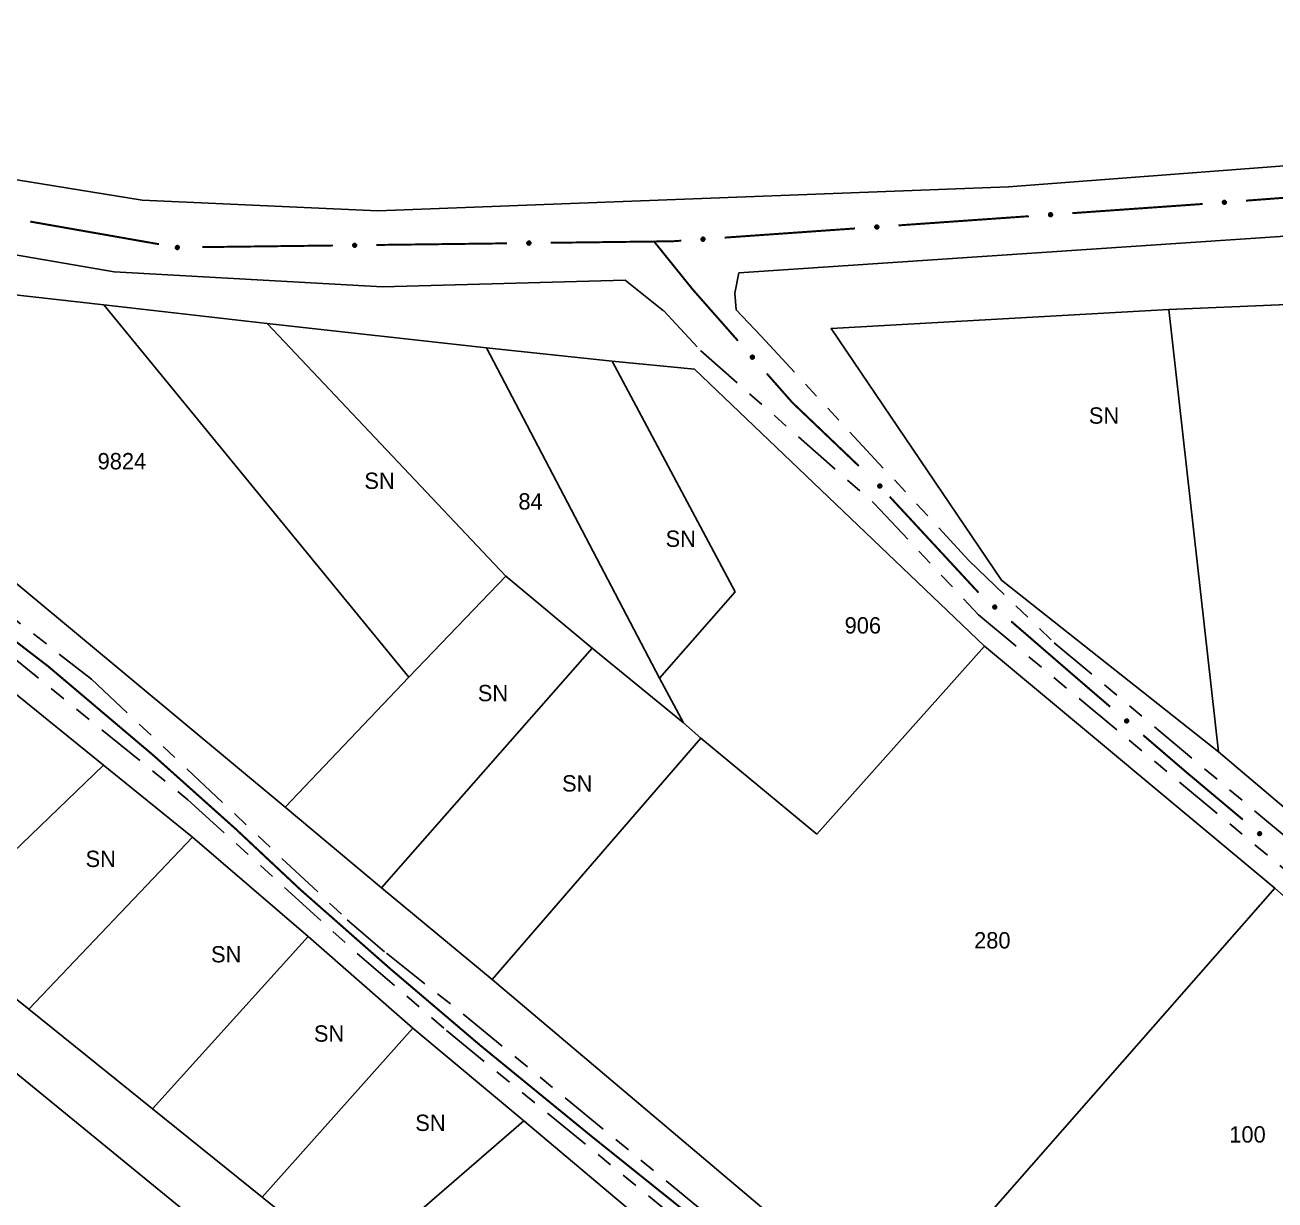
# Model space of a CAD drawing. Extents: x 207981 to 210201, y 4876477 to 4878908.
# Drawn here: x 208749.6 to 208864.4, y 4877312.1 to 4877420 of the extents above; entities that cross this region are included whole.
import ezdxf
from ezdxf.enums import TextEntityAlignment as Align

# ---------------------------------------------------------------- set-up
doc = ezdxf.new("R2010")
doc.units = 0
doc.header["$LTSCALE"] = 1.5
doc.header["$MEASUREMENT"] = 0
doc.linetypes.add('TRACO_25', pattern=[8, 3, -1, 1, -1, 1, -1])
for name, color, linetype in [('CD_MALHA_LOTES', 7, 'CONTINUOUS'), ('RU-QUADRA', 210, 'CONTINUOUS'), ('SV-EIXO-ROD-ESTR', 7, 'CONTINUOUS'), ('SV-EIXO-RUA-N-PAV', 6, 'CONTINUOUS'), ('SV-EST-MUNIC-PAV', 20, 'CONTINUOUS'), ('SV-RUA-NAO-PAV', 7, 'CONTINUOUS'), ('Th_NmrPort', 1, 'CONTINUOUS')]:
    doc.layers.add(name, color=color, linetype=linetype)

msp = doc.modelspace()

# ---------------------------------------------------------------- linework, layer by layer
at = {"layer": 'CD_MALHA_LOTES', "linetype": 'Continuous', "flags": 128}
for points in [[(208711.95, 4877399.35), (208773.48, 4877348.16)], [(208756.82, 4877394.27), (208711.95, 4877399.35)], [(208784.84, 4877360.1), (208756.82, 4877394.27)], [(208756.82, 4877394.27), (208771.83, 4877392.58)], [(208854.65, 4877393.87), (208823.62, 4877392.11)], [(208854.65, 4877393.87), (208864.77, 4877394.27)], [(208859.2, 4877353.24), (208854.65, 4877393.87)], [(208793.75, 4877369.36), (208771.83, 4877392.58)], [(208771.83, 4877392.58), (208791.97, 4877390.35)], [(208823.62, 4877392.11), (208839.28, 4877369.01), (208859.2, 4877353.24)], [(208791.97, 4877390.35), (208803.51, 4877389.1)], [(208807.87, 4877360.01), (208791.97, 4877390.35)], [(208814.82, 4877367.94), (208803.51, 4877389.1)], [(208803.51, 4877389.1), (208811.08, 4877388.39)], [(208811.08, 4877388.39), (208837.72, 4877362.95)], [(208784.84, 4877360.1), (208793.75, 4877369.36)], [(208793.75, 4877369.36), (208801.68, 4877362.77)], [(208807.87, 4877360.01), (208814.82, 4877367.94)], [(208743, 4877363.18), (208756.8, 4877352.01)], [(208782.34, 4877340.76), (208801.68, 4877362.77)], [(208801.68, 4877362.77), (208810.06, 4877355.91)], [(208837.72, 4877362.95), (208822.31, 4877345.66)], [(208837.72, 4877362.95), (208864.37, 4877340.72)], [(208773.48, 4877348.16), (208784.84, 4877360.1)], [(208810.06, 4877355.91), (208807.87, 4877360.01)], [(208811.66, 4877354.48), (208810.06, 4877355.91)], [(208792.5, 4877332.34), (208811.66, 4877354.48)], [(208822.31, 4877345.66), (208811.66, 4877354.48)], [(208891.99, 4877325.48), (208859.2, 4877353.24)], [(208740.97, 4877336.81), (208756.8, 4877352.01)], [(208756.8, 4877352.01), (208764.97, 4877345.41)], [(208782.34, 4877340.76), (208773.48, 4877348.16)], [(208749.95, 4877329.59), (208764.97, 4877345.41)], [(208764.97, 4877345.41), (208775.61, 4877336.27)], [(208792.5, 4877332.34), (208782.34, 4877340.76)], [(208829.53, 4877301.02), (208864.37, 4877340.72)], [(208864.37, 4877340.72), (208897.74, 4877311.27)], [(208728.36, 4877340.42), (208765.44, 4877310.11)], [(208749.95, 4877329.59), (208740.97, 4877336.81)], [(208761.31, 4877320.45), (208775.61, 4877336.27)], [(208775.61, 4877336.27), (208785.2, 4877327.87)], [(208829.53, 4877301.02), (208792.5, 4877332.34)], [(208761.31, 4877320.45), (208749.95, 4877329.59)], [(208771.38, 4877312.35), (208785.2, 4877327.87)], [(208785.2, 4877327.87), (208795.4, 4877319.35)], [(208771.38, 4877312.35), (208761.31, 4877320.45)], [(208779.65, 4877305.7), (208795.4, 4877319.35)], [(208795.4, 4877319.35), (208807.24, 4877309.36)], [(208779.65, 4877305.7), (208771.38, 4877312.35)]]:
    msp.add_lwpolyline(points, dxfattribs=at)
at = {"layer": 'RU-QUADRA', "linetype": 'Continuous', "flags": 128}
for points in [[(208829.53, 4877301.02), (208792.5, 4877332.34), (208782.34, 4877340.76), (208773.48, 4877348.16), (208711.95, 4877399.35), (208756.82, 4877394.27), (208771.83, 4877392.58), (208791.97, 4877390.35), (208803.51, 4877389.1), (208811.08, 4877388.39), (208837.72, 4877362.95), (208864.37, 4877340.72), (208897.74, 4877311.27)], [(208999.36, 4877231.74), (208971.52, 4877256.2), (208966.88, 4877260.12), (208961.67, 4877264.49), (208956.24, 4877269.12), (208941.44, 4877282.26), (208934.05, 4877288.59), (208927.01, 4877294.74), (208913.87, 4877306.28), (208891.99, 4877325.48), (208859.2, 4877353.24), (208839.28, 4877369.01), (208823.62, 4877392.11), (208854.65, 4877393.87), (208864.77, 4877394.27), (208879.43, 4877395.07), (208890.92, 4877395.78), (208911.64, 4877397.03), (208922.24, 4877397.57), (208931.95, 4877398.01), (208957.22, 4877372.53), (208968.35, 4877361.21), (208978.24, 4877351.9)], [(208743, 4877363.18), (208756.8, 4877352.01), (208764.97, 4877345.41), (208775.61, 4877336.27), (208785.2, 4877327.87), (208795.4, 4877319.35), (208807.24, 4877309.36)], [(208728.36, 4877340.42), (208765.44, 4877310.11)], [(208779.65, 4877305.7), (208771.38, 4877312.35), (208761.31, 4877320.45), (208749.95, 4877329.59), (208740.97, 4877336.81)]]:
    msp.add_lwpolyline(points, dxfattribs=at)
at = {"layer": 'SV-EIXO-ROD-ESTR', "const_width": 0.18}
for points in [[(208873.701511, 4877404.7583), (208861.735811, 4877403.851635)], [(208857.260205, 4877403.512511), (208845.777047, 4877402.704312)], [(208857.747245, 4877403.549413), (208857.260205, 4877403.512511)], [(208841.786917, 4877402.423481), (208829.816528, 4877401.58099)], [(208761.897175, 4877399.85266), (208750.078282, 4877401.929621)], [(208825.826399, 4877401.30016), (208813.85601, 4877400.457669)], [(208809.07955, 4877400.121497), (208797.86869, 4877399.98223)], [(208809.86588, 4877400.176838), (208809.07955, 4877400.121497)], [(208777.870233, 4877399.733798), (208765.871159, 4877399.584739)], [(208793.868999, 4877399.932543), (208781.869925, 4877399.783484)]]:
    msp.add_lwpolyline(points, dxfattribs=at)
at = {"layer": 'SV-EIXO-ROD-ESTR'}
for points in [[(208859.893115, 4877403.601614), (208859.861772, 4877403.564069), (208859.827157, 4877403.538209), (208859.792079, 4877403.524951), (208859.758026, 4877403.521318), (208859.722769, 4877403.521525), (208859.68727, 4877403.529576), (208859.649848, 4877403.547239), (208859.611964, 4877403.578415), (208859.587804, 4877403.615616), (208859.572966, 4877403.649312), (208859.567133, 4877403.684602), (208859.567908, 4877403.718848), (208859.57749, 4877403.755447), (208859.59576, 4877403.793195), (208859.628032, 4877403.83053), (208859.662141, 4877403.855649), (208859.696408, 4877403.867582), (208859.731923, 4877403.873222), (208859.767914, 4877403.872579), (208859.802716, 4877403.864475), (208859.84069, 4877403.846012), (208859.877117, 4877403.813672), (208859.902559, 4877403.779937), (208859.91497, 4877403.745848), (208859.919735, 4877403.710757), (208859.919957, 4877403.675393), (208859.91335, 4877403.639371), (208859.893115, 4877403.601614)], [(208843.933037, 4877402.464175), (208843.901493, 4877402.426798), (208843.86674, 4877402.401125), (208843.83159, 4877402.388055), (208843.797519, 4877402.384604), (208843.762264, 4877402.385), (208843.726808, 4877402.393241), (208843.689481, 4877402.411105), (208843.651765, 4877402.442484), (208843.627805, 4877402.479814), (208843.613148, 4877402.513588), (208843.607504, 4877402.548909), (208843.608463, 4877402.583151), (208843.618241, 4877402.619698), (208843.636713, 4877402.657348), (208843.669184, 4877402.694509), (208843.703428, 4877402.719445), (208843.737758, 4877402.731194), (208843.773303, 4877402.736643), (208843.809291, 4877402.735807), (208843.844048, 4877402.727517), (208843.881922, 4877402.70885), (208843.918176, 4877402.676315), (208843.943436, 4877402.642445), (208843.955664, 4877402.608289), (208843.960241, 4877402.573174), (208843.960274, 4877402.537809), (208843.953474, 4877402.501823), (208843.933037, 4877402.464175)], [(208827.972518, 4877401.340854), (208827.940974, 4877401.303477), (208827.906221, 4877401.277804), (208827.871072, 4877401.264734), (208827.837, 4877401.261283), (208827.801745, 4877401.261679), (208827.766289, 4877401.26992), (208827.728963, 4877401.287783), (208827.691247, 4877401.319163), (208827.667287, 4877401.356493), (208827.65263, 4877401.390267), (208827.646986, 4877401.425588), (208827.647944, 4877401.45983), (208827.657722, 4877401.496376), (208827.676195, 4877401.534026), (208827.708666, 4877401.571188), (208827.74291, 4877401.596123), (208827.777239, 4877401.607872), (208827.812785, 4877401.613321), (208827.848772, 4877401.612486), (208827.88353, 4877401.604196), (208827.921404, 4877401.585529), (208827.957658, 4877401.552994), (208827.982918, 4877401.519124), (208827.995146, 4877401.484968), (208827.999723, 4877401.449853), (208827.999756, 4877401.414488), (208827.992955, 4877401.378501), (208827.972518, 4877401.340854)], [(208796.013882, 4877399.849099), (208795.98023, 4877399.813608), (208795.94405, 4877399.789987), (208795.908204, 4877399.778971), (208795.87399, 4877399.777496), (208795.838817, 4877399.779929), (208795.803897, 4877399.790206), (208795.767666, 4877399.810198), (208795.731827, 4877399.843705), (208795.710065, 4877399.882358), (208795.697385, 4877399.916923), (208795.693792, 4877399.952511), (208795.696729, 4877399.98664), (208795.708603, 4877400.022561), (208795.729221, 4877400.059079), (208795.763786, 4877400.094302), (208795.799415, 4877400.117216), (208795.834366, 4877400.126961), (208795.870167, 4877400.130346), (208795.906046, 4877400.127431), (208795.940266, 4877400.117145), (208795.976998, 4877400.09632), (208796.01131, 4877400.061744), (208796.03457, 4877400.02647), (208796.044803, 4877399.991664), (208796.047342, 4877399.956343), (208796.04533, 4877399.921035), (208796.036461, 4877399.885502), (208796.013882, 4877399.849099)], [(208812.012, 4877400.217532), (208811.980456, 4877400.180155), (208811.945703, 4877400.154482), (208811.910554, 4877400.141412), (208811.876482, 4877400.137961), (208811.841227, 4877400.138357), (208811.805771, 4877400.146598), (208811.768445, 4877400.164462), (208811.730728, 4877400.195841), (208811.706768, 4877400.233171), (208811.692111, 4877400.266946), (208811.686467, 4877400.302266), (208811.687426, 4877400.336508), (208811.697204, 4877400.373055), (208811.715676, 4877400.410705), (208811.748147, 4877400.447866), (208811.782391, 4877400.472802), (208811.816721, 4877400.484551), (208811.852266, 4877400.49), (208811.888254, 4877400.489165), (208811.923011, 4877400.480874), (208811.960885, 4877400.462207), (208811.997139, 4877400.429672), (208812.022399, 4877400.395802), (208812.034628, 4877400.361646), (208812.039204, 4877400.326531), (208812.039237, 4877400.291166), (208812.032437, 4877400.25518), (208812.012, 4877400.217532)], [(208763.705906, 4877399.423041), (208763.666261, 4877399.3944), (208763.626331, 4877399.377892), (208763.589064, 4877399.373709), (208763.555169, 4877399.378599), (208763.521056, 4877399.387508), (208763.488645, 4877399.404078), (208763.456746, 4877399.430437), (208763.427737, 4877399.470005), (208763.413514, 4877399.512021), (208763.407458, 4877399.548337), (208763.410523, 4877399.583974), (208763.419732, 4877399.616968), (208763.438057, 4877399.650066), (208763.465085, 4877399.682132), (208763.505578, 4877399.710339), (208763.544836, 4877399.726255), (208763.580988, 4877399.729354), (208763.616796, 4877399.726047), (208763.651513, 4877399.716534), (208763.683235, 4877399.700086), (208763.715471, 4877399.672815), (208763.742782, 4877399.632479), (208763.759103, 4877399.593506), (208763.76271, 4877399.557407), (208763.75866, 4877399.522227), (208763.75014, 4877399.487903), (208763.73484, 4877399.454629), (208763.705906, 4877399.423041)], [(208780.015116, 4877399.650354), (208779.981464, 4877399.614863), (208779.945285, 4877399.591242), (208779.909439, 4877399.580226), (208779.875225, 4877399.578751), (208779.840052, 4877399.581184), (208779.805131, 4877399.591461), (208779.7689, 4877399.611453), (208779.733061, 4877399.64496), (208779.711299, 4877399.683613), (208779.698619, 4877399.718178), (208779.695027, 4877399.753766), (208779.697963, 4877399.787895), (208779.709838, 4877399.823815), (208779.730456, 4877399.860334), (208779.765021, 4877399.895556), (208779.800649, 4877399.918471), (208779.835601, 4877399.928215), (208779.871401, 4877399.9316), (208779.90728, 4877399.928686), (208779.941501, 4877399.9184), (208779.978232, 4877399.897575), (208780.012544, 4877399.862998), (208780.035804, 4877399.827725), (208780.046037, 4877399.792919), (208780.048576, 4877399.757598), (208780.046565, 4877399.72229), (208780.037695, 4877399.686757), (208780.015116, 4877399.650354)]]:
    msp.add_lwpolyline(points, close=True, dxfattribs=at)
for points in [[(208859.91497, 4877403.745848), (208859.567133, 4877403.684602)], [(208859.902559, 4877403.779937), (208859.567908, 4877403.718848)], [(208859.905246, 4877403.763397), (208859.570492, 4877403.702453)], [(208859.914729, 4877403.728537), (208859.571606, 4877403.669695)], [(208859.919735, 4877403.710757), (208859.572966, 4877403.649312)], [(208859.887598, 4877403.797639), (208859.577336, 4877403.738551)], [(208859.877117, 4877403.813672), (208859.57749, 4877403.755447)], [(208859.916152, 4877403.691697), (208859.58548, 4877403.631062)], [(208859.919957, 4877403.675393), (208859.587804, 4877403.615616)], [(208859.85519, 4877403.828026), (208859.589622, 4877403.775061)], [(208859.84069, 4877403.846012), (208859.59576, 4877403.793195)], [(208859.911927, 4877403.657166), (208859.604488, 4877403.596923)], [(208859.91335, 4877403.639371), (208859.611964, 4877403.578415)], [(208859.816392, 4877403.852455), (208859.619597, 4877403.812912)], [(208859.802716, 4877403.864475), (208859.628032, 4877403.83053)], [(208859.902258, 4877403.622222), (208859.634278, 4877403.564969)], [(208859.893115, 4877403.601614), (208859.649848, 4877403.547239)], [(208859.781036, 4877403.867566), (208859.651447, 4877403.844062)], [(208859.767914, 4877403.872579), (208859.662141, 4877403.855649)], [(208859.875211, 4877403.581857), (208859.675901, 4877403.539386)], [(208843.955664, 4877402.608289), (208843.607504, 4877402.548909)], [(208843.943436, 4877402.642445), (208843.608463, 4877402.583151)], [(208843.946034, 4877402.625891), (208843.610959, 4877402.566742)], [(208843.955331, 4877402.59098), (208843.611897, 4877402.533979)], [(208843.960241, 4877402.573174), (208843.613148, 4877402.513588)], [(208843.928571, 4877402.660227), (208843.617996, 4877402.602803)], [(208843.918176, 4877402.676315), (208843.618241, 4877402.619698)], [(208843.956556, 4877402.554133), (208843.625564, 4877402.495272)], [(208843.960274, 4877402.537809), (208843.627805, 4877402.479814)], [(208843.896326, 4877402.690787), (208843.630478, 4877402.639247)], [(208843.881922, 4877402.70885), (208843.636713, 4877402.657348)], [(208843.952146, 4877402.519625), (208843.644389, 4877402.461031)], [(208843.953474, 4877402.501823), (208843.651765, 4877402.442484)], [(208843.857659, 4877402.715424), (208843.660655, 4877402.676936)], [(208843.844048, 4877402.727517), (208843.669184, 4877402.694509)], [(208843.94229, 4877402.484734), (208843.674007, 4877402.428918)], [(208843.933037, 4877402.464175), (208843.689481, 4877402.411105)], [(208843.822385, 4877402.730724), (208843.692672, 4877402.707915)], [(208843.809291, 4877402.735807), (208843.703428, 4877402.719445)], [(208843.915027, 4877402.444514), (208843.715492, 4877402.403112)], [(208843.901493, 4877402.426798), (208843.726808, 4877402.393241)], [(208859.861772, 4877403.564069), (208859.68727, 4877403.529576)], [(208859.842103, 4877403.549242), (208859.713772, 4877403.527203)], [(208859.827157, 4877403.538209), (208859.722769, 4877403.521525)], [(208827.995146, 4877401.484968), (208827.646986, 4877401.425588)], [(208827.982918, 4877401.519124), (208827.647944, 4877401.45983)], [(208827.985516, 4877401.502569), (208827.65044, 4877401.443421)], [(208827.994813, 4877401.467658), (208827.651378, 4877401.410657)], [(208827.999723, 4877401.449853), (208827.65263, 4877401.390267)], [(208827.968052, 4877401.536906), (208827.657478, 4877401.479482)], [(208827.957658, 4877401.552994), (208827.657722, 4877401.496376)], [(208827.996038, 4877401.430811), (208827.665046, 4877401.37195)], [(208827.999756, 4877401.414488), (208827.667287, 4877401.356493)], [(208827.935808, 4877401.567466), (208827.669959, 4877401.515925)], [(208827.921404, 4877401.585529), (208827.676195, 4877401.534026)], [(208827.991627, 4877401.396303), (208827.68387, 4877401.33771)], [(208827.992955, 4877401.378501), (208827.691247, 4877401.319163)], [(208827.897141, 4877401.592102), (208827.700136, 4877401.553615)], [(208827.88353, 4877401.604196), (208827.708666, 4877401.571188)], [(208827.981772, 4877401.361412), (208827.713488, 4877401.305597)], [(208827.972518, 4877401.340854), (208827.728963, 4877401.287783)], [(208827.861866, 4877401.607402), (208827.732153, 4877401.584594)], [(208827.848772, 4877401.612486), (208827.74291, 4877401.596123)], [(208827.954509, 4877401.321192), (208827.754974, 4877401.279791)], [(208827.940974, 4877401.303477), (208827.766289, 4877401.26992)], [(208827.921226, 4877401.288756), (208827.792779, 4877401.267405)], [(208843.881745, 4877402.412078), (208843.753297, 4877402.390726)], [(208843.86674, 4877402.401125), (208843.762264, 4877402.385)], [(208812.034628, 4877400.361646), (208811.686467, 4877400.302266)], [(208812.022399, 4877400.395802), (208811.687426, 4877400.336508)], [(208812.024998, 4877400.379248), (208811.689922, 4877400.3201)], [(208812.034294, 4877400.344337), (208811.69086, 4877400.287336)], [(208812.039204, 4877400.326531), (208811.692111, 4877400.266946)], [(208812.007534, 4877400.413584), (208811.696959, 4877400.35616)], [(208811.997139, 4877400.429672), (208811.697204, 4877400.373055)], [(208812.03552, 4877400.30749), (208811.704527, 4877400.248629)], [(208812.039237, 4877400.291166), (208811.706768, 4877400.233171)], [(208811.975289, 4877400.444144), (208811.709441, 4877400.392604)], [(208811.960885, 4877400.462207), (208811.715676, 4877400.410705)], [(208812.031109, 4877400.272982), (208811.723352, 4877400.214388)], [(208812.032437, 4877400.25518), (208811.730728, 4877400.195841)], [(208811.936622, 4877400.468781), (208811.739618, 4877400.430293)], [(208811.923011, 4877400.480874), (208811.748147, 4877400.447866)], [(208812.021253, 4877400.238091), (208811.75297, 4877400.182276)], [(208812.012, 4877400.217532), (208811.768445, 4877400.164462)], [(208811.901348, 4877400.484081), (208811.771635, 4877400.461273)], [(208811.888254, 4877400.489165), (208811.782391, 4877400.472802)], [(208811.99399, 4877400.197871), (208811.794455, 4877400.15647)], [(208811.980456, 4877400.180155), (208811.805771, 4877400.146598)], [(208811.960708, 4877400.165435), (208811.83226, 4877400.144083)], [(208811.945703, 4877400.154482), (208811.841227, 4877400.138357)], [(208827.906221, 4877401.277804), (208827.801745, 4877401.261679)], [(208763.75866, 4877399.522227), (208763.407458, 4877399.548337)], [(208763.76271, 4877399.557407), (208763.410523, 4877399.583974)], [(208763.758201, 4877399.540692), (208763.411175, 4877399.568425)], [(208763.75014, 4877399.487903), (208763.413514, 4877399.512021)], [(208763.75048, 4877399.504642), (208763.415077, 4877399.527562)], [(208763.757621, 4877399.576815), (208763.418187, 4877399.600443)], [(208763.759103, 4877399.593506), (208763.419732, 4877399.616968)], [(208763.737856, 4877399.472224), (208763.425064, 4877399.489785)], [(208763.73484, 4877399.454629), (208763.427737, 4877399.470005)], [(208763.748979, 4877399.614355), (208763.433735, 4877399.633732)], [(208763.742782, 4877399.632479), (208763.438057, 4877399.650066)], [(208763.719856, 4877399.440752), (208763.446038, 4877399.451464)], [(208763.72508, 4877399.651805), (208763.454658, 4877399.666076)], [(208763.705906, 4877399.423041), (208763.456746, 4877399.430437)], [(208763.715471, 4877399.672815), (208763.465085, 4877399.682132)], [(208763.683677, 4877399.408317), (208763.480052, 4877399.416392)], [(208763.666261, 4877399.3944), (208763.488645, 4877399.404078)], [(208763.693518, 4877399.68506), (208763.493053, 4877399.69535)], [(208763.683235, 4877399.700086), (208763.505578, 4877399.710339)], [(208763.643539, 4877399.384891), (208763.513741, 4877399.395232)], [(208763.626331, 4877399.377892), (208763.521056, 4877399.387508)], [(208763.66299, 4877399.708435), (208763.531611, 4877399.717668)], [(208763.651513, 4877399.716534), (208763.544836, 4877399.726255)], [(208780.046037, 4877399.792919), (208779.695027, 4877399.753766)], [(208780.035804, 4877399.827725), (208779.697963, 4877399.787895)], [(208780.044704, 4877399.775658), (208779.698549, 4877399.738606)], [(208780.048576, 4877399.757598), (208779.698619, 4877399.718178)], [(208780.037441, 4877399.811048), (208779.699506, 4877399.771369)], [(208780.021992, 4877399.846336), (208779.708617, 4877399.806963)], [(208780.012544, 4877399.862998), (208779.709838, 4877399.823815)], [(208780.043797, 4877399.738801), (208779.709956, 4877399.699174)], [(208780.046565, 4877399.72229), (208779.711299, 4877399.683613)], [(208779.991568, 4877399.878709), (208779.723184, 4877399.842624)], [(208780.037399, 4877399.704606), (208779.726769, 4877399.663902)], [(208779.978232, 4877399.897575), (208779.730456, 4877399.860334)], [(208780.037695, 4877399.686757), (208779.733061, 4877399.64496)], [(208780.025543, 4877399.670343), (208779.754481, 4877399.630131)], [(208779.95439, 4877399.90554), (208779.75549, 4877399.878506)], [(208779.941501, 4877399.9184), (208779.765021, 4877399.895556)], [(208780.015116, 4877399.650354), (208779.7689, 4877399.611453)], [(208779.920059, 4877399.922854), (208779.789244, 4877399.907582)], [(208779.996, 4877399.631767), (208779.794405, 4877399.60197)], [(208779.90728, 4877399.928686), (208779.800649, 4877399.918471)], [(208779.981464, 4877399.614863), (208779.805131, 4877399.591461)], [(208779.960898, 4877399.601309), (208779.831431, 4877399.587419)], [(208779.945285, 4877399.591242), (208779.840052, 4877399.581184)], [(208796.044803, 4877399.991664), (208795.693792, 4877399.952511)], [(208796.03457, 4877400.02647), (208795.696729, 4877399.98664)], [(208796.043469, 4877399.974403), (208795.697314, 4877399.937352)], [(208796.047342, 4877399.956343), (208795.697385, 4877399.916923)], [(208796.036207, 4877400.009793), (208795.698272, 4877399.970115)], [(208796.020757, 4877400.045081), (208795.707382, 4877400.005708)], [(208796.01131, 4877400.061744), (208795.708603, 4877400.022561)], [(208796.042563, 4877399.937547), (208795.708721, 4877399.897919)], [(208796.04533, 4877399.921035), (208795.710065, 4877399.882358)], [(208795.990333, 4877400.077455), (208795.72195, 4877400.041369)], [(208796.036164, 4877399.903352), (208795.725535, 4877399.862648)], [(208795.976998, 4877400.09632), (208795.729221, 4877400.059079)], [(208796.036461, 4877399.885502), (208795.731827, 4877399.843705)], [(208796.024308, 4877399.869089), (208795.753247, 4877399.828876)], [(208795.953155, 4877400.104285), (208795.754255, 4877400.077251)], [(208795.940266, 4877400.117145), (208795.763786, 4877400.094302)], [(208796.013882, 4877399.849099), (208795.767666, 4877399.810198)], [(208795.918824, 4877400.121599), (208795.78801, 4877400.106328)], [(208795.994766, 4877399.830512), (208795.793171, 4877399.800715)], [(208795.906046, 4877400.127431), (208795.799415, 4877400.117216)], [(208795.98023, 4877399.813608), (208795.803897, 4877399.790206)], [(208795.959664, 4877399.800054), (208795.830197, 4877399.786164)], [(208795.94405, 4877399.789987), (208795.838817, 4877399.779929)]]:
    msp.add_lwpolyline(points, dxfattribs=at)
at = {"layer": 'SV-EIXO-RUA-N-PAV', "linetype": 'Continuous', "const_width": 0.18, "flags": 128}
msp.add_lwpolyline([(208700.927293, 4877413.489926), (208703.64617, 4877409.040854), (208705.870706, 4877404.097441), (208709.578266, 4877398.412515), (208714.76885, 4877392.72759), (208720.700946, 4877387.537006), (208729.351919, 4877379.627545), (208741.092526, 4877369.246377), (208751.720864, 4877361.089745), (208761.36052, 4877352.933113), (208768.961018, 4877346.13592), (208774.893114, 4877340.57458), (208783.173331, 4877333.283045), (208791.453549, 4877326.238681), (208801.587546, 4877317.958464), (208815.923445, 4877306.465028), (208827.231503, 4877297.443299), (208841.567401, 4877286.444204), (208856.15047, 4877274.950768)], dxfattribs=at)
at = {"layer": 'SV-EIXO-RUA-N-PAV', "const_width": 0.18}
for points in [[(208807.334264, 4877400.14271), (208810.470912, 4877396.248941)], [(208810.470912, 4877396.248941), (208810.918239, 4877395.693638)], [(208810.918239, 4877395.693638), (208815.074094, 4877390.97618)], [(208817.718217, 4877387.974744), (208819.701308, 4877385.723667)], [(208819.701308, 4877385.723667), (208820.063553, 4877385.31247)], [(208820.063553, 4877385.31247), (208826.17949, 4877379.478808)], [(208829.014225, 4877376.659145), (208837.167121, 4877367.854017)], [(208840.170104, 4877365.214164), (208846.221009, 4877359.980949)], [(208846.221009, 4877359.980949), (208846.510814, 4877359.730306)], [(208846.510814, 4877359.730306), (208849.254443, 4877357.3736)], [(208852.288721, 4877354.767232), (208856.08157, 4877351.509273)], [(208856.08157, 4877351.509273), (208856.15047, 4877351.450089)], [(208856.15047, 4877351.450089), (208861.442717, 4877347.008382)]]:
    msp.add_lwpolyline(points, dxfattribs=at)
at = {"layer": 'SV-EIXO-RUA-N-PAV'}
for points in [[(208816.383778, 4877389.656041), (208816.432628, 4877389.653643), (208816.474121, 4877389.641594), (208816.505837, 4877389.621583), (208816.529252, 4877389.596592), (208816.550327, 4877389.568328), (208816.565288, 4877389.535143), (208816.573734, 4877389.494634), (208816.571673, 4877389.445614), (208816.556536, 4877389.403919), (208816.538581, 4877389.371776), (208816.513928, 4877389.34586), (208816.486127, 4877389.325847), (208816.451143, 4877389.311446), (208816.410007, 4877389.303287), (208816.360766, 4877389.306552), (208816.320168, 4877389.318644), (208816.29, 4877389.338805), (208816.264102, 4877389.363755), (208816.242932, 4877389.392869), (208816.228434, 4877389.425528), (208816.220294, 4877389.46696), (208816.224161, 4877389.515519), (208816.235759, 4877389.556148), (208816.255491, 4877389.586591), (208816.280628, 4877389.611534), (208816.30872, 4877389.633017), (208816.341452, 4877389.649445), (208816.383778, 4877389.656041)], [(208828.079755, 4877377.830396), (208828.128649, 4877377.829209), (208828.170428, 4877377.818191), (208828.202629, 4877377.798972), (208828.226656, 4877377.774568), (208828.248424, 4877377.746834), (208828.264202, 4877377.71403), (208828.273649, 4877377.673742), (208828.272803, 4877377.624687), (208828.258703, 4877377.58263), (208828.241549, 4877377.550052), (208828.217545, 4877377.523533), (208828.190249, 4877377.502838), (208828.155632, 4877377.487575), (208828.114711, 4877377.4784), (208828.065404, 4877377.480445), (208828.024519, 4877377.491528), (208827.99386, 4877377.510936), (208827.967353, 4877377.535236), (208827.945469, 4877377.563817), (208827.930166, 4877377.596108), (208827.921003, 4877377.637326), (208827.923666, 4877377.685965), (208827.934254, 4877377.726869), (208827.953226, 4877377.757792), (208827.977738, 4877377.783349), (208828.00529, 4877377.805521), (208828.037605, 4877377.822755), (208828.079755, 4877377.830396)], [(208838.620712, 4877366.699718), (208838.669438, 4877366.703943), (208838.712179, 4877366.697611), (208838.746307, 4877366.68207), (208838.772885, 4877366.660472), (208838.797586, 4877366.635315), (208838.816894, 4877366.604456), (208838.830737, 4877366.56546), (208838.835319, 4877366.516611), (208838.825955, 4877366.473253), (208838.812508, 4877366.438979), (208838.791583, 4877366.409969), (208838.766742, 4877366.386382), (208838.734024, 4877366.367386), (208838.694368, 4877366.353744), (208838.645137, 4877366.350325), (208838.603278, 4877366.35682), (208838.570662, 4877366.37272), (208838.54163, 4877366.393941), (208838.51672, 4877366.419927), (208838.497942, 4877366.450328), (208838.484278, 4877366.49028), (208838.481547, 4877366.538915), (208838.487549, 4877366.580739), (208838.502986, 4877366.61357), (208838.524522, 4877366.641681), (208838.549454, 4877366.666763), (208838.579665, 4877366.687463), (208838.620712, 4877366.699718)], [(208850.734318, 4877356.247541), (208850.783029, 4877356.251931), (208850.825791, 4877356.245744), (208850.859972, 4877356.230318), (208850.886622, 4877356.20881), (208850.911408, 4877356.183736), (208850.93082, 4877356.152943), (208850.944795, 4877356.113993), (208850.949542, 4877356.065161), (208850.940324, 4877356.021771), (208850.926994, 4877355.987452), (208850.906167, 4877355.958371), (208850.881405, 4877355.934701), (208850.848752, 4877355.915595), (208850.809142, 4877355.901818), (208850.759924, 4877355.898233), (208850.718042, 4877355.904587), (208850.685373, 4877355.920376), (208850.65627, 4877355.941499), (208850.631272, 4877355.9674), (208850.612391, 4877355.997737), (208850.598592, 4877356.037643), (208850.595697, 4877356.086269), (208850.601557, 4877356.128113), (208850.616883, 4877356.160996), (208850.638324, 4877356.18918), (208850.663171, 4877356.214345), (208850.693313, 4877356.235148), (208850.734318, 4877356.247541)], [(208862.935378, 4877345.899326), (208862.984035, 4877345.904274), (208863.026866, 4877345.898576), (208863.06122, 4877345.883542), (208863.088115, 4877345.86234), (208863.113186, 4877345.837552), (208863.132949, 4877345.806982), (208863.147369, 4877345.768195), (208863.152674, 4877345.71942), (208863.143953, 4877345.675928), (208863.131016, 4877345.641458), (208863.110523, 4877345.612142), (208863.086034, 4877345.58819), (208863.053602, 4877345.568711), (208863.014152, 4877345.554482), (208862.964978, 4877345.550334), (208862.923026, 4877345.556208), (208862.890178, 4877345.571623), (208862.860836, 4877345.592411), (208862.835543, 4877345.618025), (208862.816316, 4877345.648144), (208862.802062, 4877345.68789), (208862.798611, 4877345.736479), (208862.803992, 4877345.778388), (208862.818941, 4877345.811443), (208862.840058, 4877345.839871), (208862.864615, 4877345.865319), (208862.894517, 4877345.886465), (208862.935378, 4877345.899326)]]:
    msp.add_lwpolyline(points, close=True, dxfattribs=at)
for points in [[(208816.220294, 4877389.46696), (208816.410007, 4877389.303287)], [(208816.224161, 4877389.515519), (208816.451143, 4877389.311446)], [(208816.225913, 4877389.489369), (208816.428179, 4877389.309313)], [(208816.228434, 4877389.425528), (208816.360766, 4877389.306552)], [(208816.229789, 4877389.443685), (208816.37991, 4877389.310434)], [(208816.230643, 4877389.533543), (208816.464721, 4877389.321502)], [(208816.235759, 4877389.556148), (208816.486127, 4877389.325847)], [(208816.239029, 4877389.406362), (208816.335859, 4877389.317089)], [(208816.242932, 4877389.392869), (208816.320168, 4877389.318644)], [(208816.247342, 4877389.568257), (208816.497656, 4877389.337786)], [(208816.255491, 4877389.586591), (208816.513928, 4877389.34586)], [(208816.269453, 4877389.596828), (208816.523131, 4877389.35841)], [(208816.280628, 4877389.611534), (208816.538581, 4877389.371776)], [(208816.297999, 4877389.620158), (208816.545608, 4877389.392759)], [(208816.30872, 4877389.633017), (208816.556536, 4877389.403919)], [(208816.328106, 4877389.637588), (208816.561405, 4877389.428497)], [(208816.341452, 4877389.649445), (208816.571673, 4877389.445614)], [(208816.361821, 4877389.650923), (208816.568962, 4877389.471525)], [(208816.383778, 4877389.656041), (208816.573734, 4877389.494634)], [(208816.410334, 4877389.653654), (208816.564306, 4877389.520159)], [(208816.432628, 4877389.653643), (208816.565288, 4877389.535143)], [(208816.456311, 4877389.646877), (208816.551215, 4877389.557726)], [(208816.474121, 4877389.641594), (208816.550327, 4877389.568328)], [(208827.921003, 4877377.637326), (208828.114711, 4877377.4784)], [(208827.923666, 4877377.685965), (208828.155632, 4877377.487575)], [(208827.926065, 4877377.659867), (208828.132727, 4877377.484874)], [(208827.9297, 4877377.704144), (208828.168957, 4877377.497964)], [(208827.930166, 4877377.596108), (208828.065404, 4877377.480445)], [(208827.931072, 4877377.614292), (208828.084446, 4877377.4848)], [(208827.934254, 4877377.726869), (208828.190249, 4877377.502838)], [(208827.941232, 4877377.57721), (208828.040243, 4877377.490362)], [(208827.945469, 4877377.563817), (208828.024519, 4877377.491528)], [(208827.945534, 4877377.739261), (208828.201479, 4877377.515059)], [(208827.953226, 4877377.757792), (208828.217545, 4877377.523533)], [(208827.966931, 4877377.768371), (208828.226435, 4877377.536308)], [(208827.977738, 4877377.783349), (208828.241549, 4877377.550052)], [(208827.994891, 4877377.792401), (208828.248055, 4877377.571202)], [(208828.00529, 4877377.805521), (208828.258703, 4877377.58263)], [(208828.024557, 4877377.810571), (208828.262962, 4877377.607321)], [(208828.037605, 4877377.822755), (208828.272803, 4877377.624687)], [(208828.057932, 4877377.824737), (208828.269451, 4877377.650522)], [(208828.079755, 4877377.830396), (208828.273649, 4877377.673742)], [(208828.106362, 4877377.828668), (208828.263592, 4877377.699026)], [(208828.128649, 4877377.829209), (208828.264202, 4877377.71403)], [(208828.152492, 4877377.823031), (208828.249575, 4877377.736257)], [(208828.170428, 4877377.818191), (208828.248424, 4877377.746834)], [(208838.481547, 4877366.538915), (208838.734024, 4877366.367386)], [(208838.484278, 4877366.49028), (208838.694368, 4877366.353744)], [(208838.485534, 4877366.55765), (208838.746119, 4877366.379185)], [(208838.486818, 4877366.513243), (208838.711559, 4877366.362169)], [(208838.487549, 4877366.580739), (208838.766742, 4877366.386382)], [(208838.496831, 4877366.468501), (208838.663581, 4877366.356758)], [(208838.497389, 4877366.594303), (208838.776552, 4877366.39977)], [(208838.497942, 4877366.450328), (208838.645137, 4877366.350325)], [(208838.502986, 4877366.61357), (208838.791583, 4877366.409969)], [(208838.511029, 4877366.432769), (208838.619035, 4877366.3574)], [(208838.515437, 4877366.6256), (208838.799006, 4877366.423648)], [(208838.51672, 4877366.419927), (208838.603278, 4877366.35682)], [(208838.524522, 4877366.641681), (208838.812508, 4877366.438979)], [(208838.540569, 4877366.652573), (208838.816635, 4877366.460719)], [(208838.549454, 4877366.666763), (208838.825955, 4877366.473253)], [(208838.568045, 4877366.673912), (208838.827458, 4877366.498264)], [(208838.579665, 4877366.687463), (208838.835319, 4877366.516611)], [(208838.599648, 4877366.69168), (208838.829132, 4877366.541918)], [(208838.620712, 4877366.699718), (208838.830737, 4877366.56546)], [(208838.647347, 4877366.700941), (208838.817946, 4877366.589477)], [(208838.669438, 4877366.703943), (208838.816894, 4877366.604456)], [(208838.693818, 4877366.700439), (208838.799899, 4877366.62493)], [(208838.712179, 4877366.697611), (208838.797586, 4877366.635315)], [(208850.595697, 4877356.086269), (208850.848752, 4877355.915595)], [(208850.598592, 4877356.037643), (208850.809142, 4877355.901818)], [(208850.599621, 4877356.105017), (208850.860807, 4877355.927434)], [(208850.601054, 4877356.060615), (208850.826305, 4877355.910302)], [(208850.601557, 4877356.128113), (208850.881405, 4877355.934701)], [(208850.611219, 4877356.015907), (208850.778346, 4877355.904728)], [(208850.611352, 4877356.14171), (208850.89117, 4877355.948122)], [(208850.612391, 4877355.997737), (208850.759924, 4877355.898233)], [(208850.616883, 4877356.160996), (208850.906167, 4877355.958371)], [(208850.625538, 4877355.980223), (208850.733797, 4877355.905219)], [(208850.629293, 4877356.173068), (208850.913544, 4877355.972075)], [(208850.631272, 4877355.9674), (208850.718042, 4877355.904587)], [(208850.638324, 4877356.18918), (208850.926994, 4877355.987452)], [(208850.654334, 4877356.200126), (208850.931047, 4877356.009206)], [(208850.663171, 4877356.214345), (208850.940324, 4877356.021771)], [(208850.681738, 4877356.221557), (208850.941743, 4877356.046787)], [(208850.693313, 4877356.235148), (208850.949542, 4877356.065161)], [(208850.713281, 4877356.239432), (208850.943269, 4877356.090446)], [(208850.734318, 4877356.247541), (208850.944795, 4877356.113993)], [(208850.760948, 4877356.248854), (208850.931923, 4877356.137967)], [(208850.783029, 4877356.251931), (208850.93082, 4877356.152943)], [(208850.807421, 4877356.248509), (208850.913756, 4877356.173359)], [(208850.825791, 4877356.245744), (208850.911408, 4877356.183736)], [(208862.798611, 4877345.736479), (208863.053602, 4877345.568711)], [(208862.802062, 4877345.68789), (208863.014152, 4877345.554482)], [(208862.80232, 4877345.755271), (208863.065521, 4877345.580687)], [(208862.803992, 4877345.778388), (208863.086034, 4877345.58819)], [(208862.804261, 4877345.710888), (208863.031216, 4877345.563162)], [(208862.81363, 4877345.792095), (208863.095645, 4877345.601722)], [(208862.814937, 4877345.666299), (208862.983324, 4877345.55704)], [(208862.816316, 4877345.648144), (208862.964978, 4877345.550334)], [(208862.818941, 4877345.811443), (208863.110523, 4877345.612142)], [(208862.829663, 4877345.630782), (208862.938773, 4877345.557021)], [(208862.831212, 4877345.823656), (208863.117743, 4877345.625929)], [(208862.835543, 4877345.618025), (208862.923026, 4877345.556208)], [(208862.840058, 4877345.839871), (208863.131016, 4877345.641458)], [(208862.855942, 4877345.850999), (208863.134821, 4877345.663257)], [(208862.864615, 4877345.865319), (208863.143953, 4877345.675928)], [(208862.883098, 4877345.872743), (208863.145086, 4877345.700959)], [(208862.894517, 4877345.886465), (208863.152674, 4877345.71942)], [(208862.914435, 4877345.890978), (208863.146112, 4877345.744633)], [(208862.935378, 4877345.899326), (208863.147369, 4877345.768195)], [(208862.961991, 4877345.900944), (208863.134223, 4877345.792021)], [(208862.984035, 4877345.904274), (208863.132949, 4877345.806982)], [(208863.008465, 4877345.901131), (208863.115653, 4877345.827202)], [(208863.026866, 4877345.898576), (208863.113186, 4877345.837552)]]:
    msp.add_lwpolyline(points, dxfattribs=at)
at = {"layer": 'SV-EST-MUNIC-PAV', "linetype": 'Continuous'}
for points in [[(209047.800104, 4877423.443269, 11.382429), (208986.853402, 4877417.458298, 11.682279), (208904.6537, 4877410.063245, 10.582831), (208839.908502, 4877405.124373, 8.608824), (208782.003076, 4877402.904209, 7.334465), (208760.344859, 4877403.902295, 7.009628), (208738.61947, 4877407.402976, 6.11008), (208712.870538, 4877413.633123, 5.810231), (208687.705202, 4877422.36972, 5.285495), (208663.387662, 4877435.241276, 4.710784), (208644.156461, 4877451.021397, 3.986148), (208638.50736, 4877455.411001, 3.461412)], [(208709.483594, 4877407.455701, 5.885193), (208735.533564, 4877401.127218, 6.559854), (208757.786797, 4877397.304273, 7.134565), (208782.426262, 4877395.923363, 7.609326), (208804.724123, 4877396.556011, 8.15905)], [(208815.152584, 4877397.23443, 8.15905), (208865.795803, 4877400.622111, 9.533359), (208928.664131, 4877405.499809, 11.357442), (208932.50157, 4877405.798509, 11.357442)]]:
    msp.add_polyline3d(points, dxfattribs=at)
at = {"layer": 'SV-RUA-NAO-PAV', "linetype": 'TRACO_25'}
for points in [[(208696.331345, 4877412.16054, 5.735269), (208701.72462, 4877407.384722, 5.910181), (208704.8385, 4877402.246996, 6.035118), (208709.513964, 4877395.691812, 6.384942), (208738.046249, 4877370.430367, 7.709276), (208764.551019, 4877348.836316, 9.183535), (208780.10786, 4877334.708071, 9.183535), (208788.297339, 4877327.657602, 10.302501), (208812.684487, 4877307.677769, 10.302501), (208822.266697, 4877299.792737, 11.846034), (208854.745497, 4877275.088472, 12.368843)], [(208709.483594, 4877407.455701, 5.860206), (208707.849131, 4877405.578948, 6.085093), (208708.213376, 4877402.867701, 6.085093), (208712.457519, 4877397.16098, 6.21003), (208733.821317, 4877376.98822, 7.634314), (208755.714714, 4877359.897279, 8.259), (208779.194166, 4877337.809743, 9.658296), (208782.779661, 4877334.735986, 10.632806), (208789.942737, 4877329.067943, 10.632806), (208813.389658, 4877309.793281, 11.597076), (208840.802555, 4877288.223929, 12.094991), (208857.173699, 4877275.397612, 12.219469)], [(208815.152584, 4877397.23443, 8.408924), (208814.799999, 4877395.353975, 8.408924), (208814.917527, 4877393.826106, 8.408924), (208817.199549, 4877391.398634, 8.408924), (208836.2884, 4877370.811923, 10.507869), (208844.124596, 4877363.249229, 10.907668), (208876.965008, 4877335.720036, 12.481876), (208907.764282, 4877309.943264, 12.692487), (208937.712388, 4877283.224844, 12.96634), (208968.040448, 4877258.090009, 12.742278), (208995.843385, 4877232.394165, 12.518217)], [(208804.724123, 4877396.556011, 8.15905), (208808.272791, 4877393.723613, 8.333962), (208811.626698, 4877390.089105, 8.483887), (208827.592086, 4877376.041739, 9.558347), (208837.173628, 4877365.811178, 10.632806), (208872.064387, 4877336.782839, 12.15704), (208873.365516, 4877335.682428, 12.15704), (208907.248695, 4877307.255477, 12.518217), (208944.326863, 4877274.297208, 12.841862), (208984.530329, 4877240.154538, 12.692487)]]:
    msp.add_polyline3d(points, dxfattribs=at)

# ---------------------------------------------------------------- texts
at = {"layer": 'Th_NmrPort', "color": 1}
for s, p in [('SN', (208847.297911, 4877384.119799)), ('9824', (208756.261925, 4877379.927647)), ('SN', (208780.761925, 4877378.127647)), ('84', (208794.908587, 4877376.234642)), ('  SN', (208807.312451, 4877372.808654)), ('906', (208824.867911, 4877364.849799)), ('SN', (208791.177911, 4877358.629799)), ('SN', (208798.917911, 4877350.339799)), ('SN', (208755.156198, 4877343.407569)), ('280', (208836.757911, 4877335.929799)), ('SN', (208766.676198, 4877334.647569)), ('SN', (208776.126925, 4877327.367755)), ('SN', (208785.436925, 4877319.167755)), ('100', (208860.195165, 4877318.101788))]:
    msp.add_text(s, height=1.5, dxfattribs=at).set_placement(p, align=Align.MIDDLE_LEFT)

doc.saveas('drawing.dxf')
